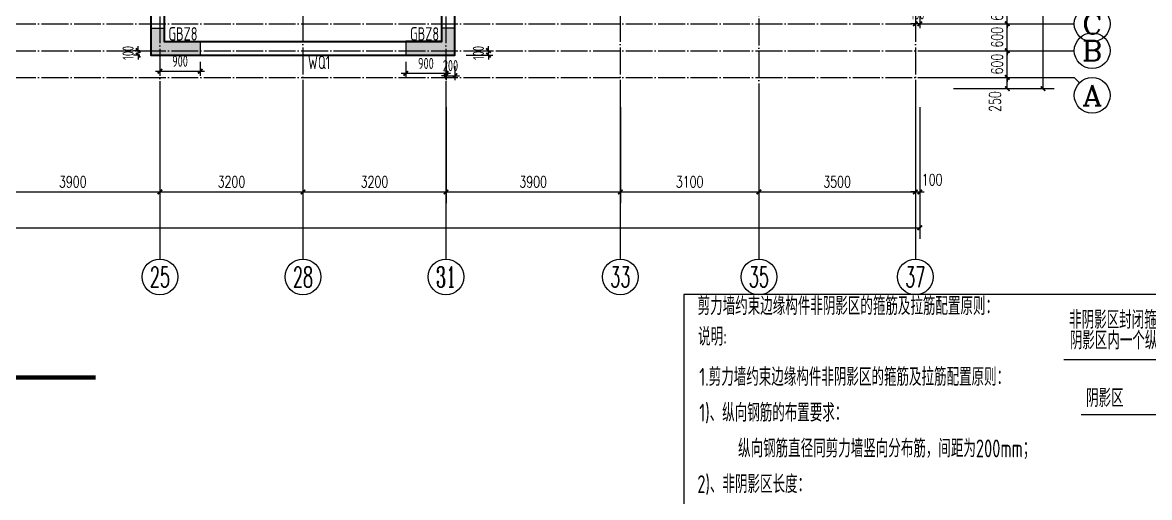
# Model space of a CAD drawing. Extents: x 393367 to 3005760, y 4998 to 826018.
# Drawn here: x 2383334 to 2408544, y 556708 to 567335 of the extents above; entities that cross this region are included whole.
import ezdxf
from ezdxf.enums import TextEntityAlignment as Align

# ---------------------------------------------------------------- set-up
doc = ezdxf.new("R2010")
doc.units = 0
doc.header["$LTSCALE"] = 1000
doc.linetypes.add('DOTE', pattern=[2.42, 2, -0.2, 0.02, -0.2])
doc.layers.get('0').update_dxf_attribs({"linetype": 'CONTINUOUS'})
doc.layers.get('Defpoints').update_dxf_attribs({"linetype": 'CONTINUOUS'})
for name, color, linetype in [('AXIS', 3, 'CONTINUOUS'), ('AXIS_TEXT', 7, 'CONTINUOUS'), ('COLU_HATCH', 251, 'CONTINUOUS'), ('COLU_TH', 5, 'CONTINUOUS'), ('DIM', 3, 'CONTINUOUS'), ('DOTE', 8, 'DOTE'), ('PUB_TEXT', 7, 'CONTINUOUS'), ('S-文字', 7, 'CONTINUOUS'), ('S-砼墙', 150, 'CONTINUOUS'), ('S-细线', 7, 'CONTINUOUS'), ('TEXT', 7, 'CONTINUOUS')]:
    doc.layers.add(name, color=color, linetype=linetype)
doc.styles.add('_TCH_AXIS', font='COMPLEX', dxfattribs={"bigfont": 'GBCBIG'})
doc.styles.add('_TCH_DIM_T3', font='SIMPLEX', dxfattribs={"width": 0.705882, "bigfont": 'GBCBIG'})
doc.styles.add('COMPLEX', font='COMPLEX')
doc.styles.add('TSSD_Label', font='Tssdeng.shx', dxfattribs={"width": 0.7, "bigfont": 'hztxt.shx'})
doc.styles.add('TSSD_Rein', font='Tssdeng.shx', dxfattribs={"width": 0.7, "bigfont": 'hztxt.shx'})
doc.dimstyles.new('_TCH_ARCH&&100', dxfattribs={"dimtxt": 255, "dimasz": 100, "dimexe": 250, "dimexo": 300, "dimgap": 100, "dimtad": 1, "dimdec": 0, "dimzin": 0, "dimdsep": 46, "dimtxsty": '_TCH_DIM_T3', "dimblk": 'ARCHTICK', "dimcen": 0.09, "dimclrt": 7, "dimazin": 2, "dimtfac": 1, "dimtdec": 0, "dimtix": 1, "dimtmove": 2, "dimatfit": 3, "dimldrblk": 'ARCHTICK', "dimfxl": 1, "dimtolj": 1, "dimtzin": 0, "dimarcsym": 0})
doc.dimstyles.new('TSSD_100_100$0', dxfattribs={"dimtxt": 250, "dimasz": 100, "dimexe": 100, "dimexo": 250, "dimgap": 100, "dimtad": 1, "dimdec": 0, "dimzin": 0, "dimdsep": 46, "dimtxsty": 'TSSD_Rein', "dimblk": 'ARCHTICK', "dimcen": 0, "dimdle": 100, "dimclrt": 7, "dimadec": 0, "dimazin": 0, "dimtfac": 1, "dimtdec": 0, "dimtix": 1, "dimtmove": 2, "dimatfit": 3, "dimldrblk": '_tsdbk', "dimfxl": 1, "dimtolj": 1, "dimtzin": 0, "dimarcsym": 0})

# ---------------------------------------------------------------- blocks, each defined once
blk = doc.blocks.new('_ArchTick')
at = {"color": 0, "linetype": 'ByBlock', "const_width": 0.4}
blk.add_lwpolyline([(-0.5, -0.5), (0.5, 0.5)], dxfattribs=at)
blk = doc.blocks.new('*D2665')
at = {"layer": 'Defpoints', "color": 0}
for p in [(2386407, 566705), (2387307, 566705), (2387307, 566244)]:
    blk.add_point(p, dxfattribs=at)
at = {"layer": 'DIM', "color": 0, "lineweight": -2}
for p, q in [((2386307, 566244), (2387407, 566244)), ((2386407, 566455), (2386407, 566144)), ((2387307, 566455), (2387307, 566144))]:
    blk.add_line(p, q, dxfattribs=at)
at = {"layer": 'DIM', "color": 0, "lineweight": -2, "xscale": 100, "yscale": 100, "zscale": 100, "rotation": 180}
blk.add_blockref('_ArchTick', (2386407, 566244), dxfattribs=at)
at = {"layer": 'DIM', "color": 0, "lineweight": -2, "xscale": 100, "yscale": 100, "zscale": 100}
blk.add_blockref('_ArchTick', (2387307, 566244), dxfattribs=at)
at = {"layer": 'DIM', "color": 7, "insert": (2386857, 566469), "char_height": 250, "attachment_point": 5, "style": 'TSSD_Rein'}
blk.add_mtext('\\A1;900', dxfattribs=at)
blk = doc.blocks.new('_tsdbk')
blk.add_line((-1, 0), (0, 0))
at = {"const_width": 0.5}
blk.add_lwpolyline([(-0.7, -0.7), (0.7, 0.7)], dxfattribs=at)
blk = doc.blocks.new('*D2666')
at = {"layer": 'Defpoints', "color": 0}
for p in [(2391907, 566705), (2392807, 566705), (2391907, 566195)]:
    blk.add_point(p, dxfattribs=at)
at = {"layer": 'DIM', "color": 0, "lineweight": -2}
for p, q in [((2391907, 566455), (2391907, 566095)), ((2392807, 566455), (2392807, 566095)), ((2392907, 566195), (2391807, 566195))]:
    blk.add_line(p, q, dxfattribs=at)
at = {"layer": 'DIM', "color": 0, "lineweight": -2, "xscale": 100, "yscale": 100, "zscale": 100, "rotation": 180}
blk.add_blockref('_ArchTick', (2391907, 566195), dxfattribs=at)
at = {"layer": 'DIM', "color": 0, "lineweight": -2, "xscale": 100, "yscale": 100, "zscale": 100}
blk.add_blockref('_ArchTick', (2392807, 566195), dxfattribs=at)
at = {"layer": 'DIM', "color": 7, "insert": (2392357, 566420), "char_height": 250, "attachment_point": 5, "style": 'TSSD_Rein'}
blk.add_mtext('\\A1;900', dxfattribs=at)
blk = doc.blocks.new('*D2961')
at = {"layer": 'Defpoints', "color": 0}
for p in [(2386407, 566705), (2387307, 566705), (2387307, 566244)]:
    blk.add_point(p, dxfattribs=at)
at = {"layer": 'DIM', "color": 0, "lineweight": -2}
for p, q in [((2386307, 566244), (2387407, 566244)), ((2386407, 566455), (2386407, 566144)), ((2387307, 566455), (2387307, 566144))]:
    blk.add_line(p, q, dxfattribs=at)
at = {"layer": 'DIM', "color": 0, "lineweight": -2, "xscale": 100, "yscale": 100, "zscale": 100, "rotation": 180}
blk.add_blockref('_ArchTick', (2386407, 566244), dxfattribs=at)
at = {"layer": 'DIM', "color": 0, "lineweight": -2, "xscale": 100, "yscale": 100, "zscale": 100}
blk.add_blockref('_ArchTick', (2387307, 566244), dxfattribs=at)
at = {"layer": 'DIM', "color": 7, "insert": (2386857, 566469), "char_height": 250, "attachment_point": 5, "style": 'TSSD_Rein'}
blk.add_mtext('\\A1;900', dxfattribs=at)
blk = doc.blocks.new('*D2962')
at = {"layer": 'Defpoints', "color": 0}
for p in [(2391907, 566705), (2392807, 566705), (2391907, 566195)]:
    blk.add_point(p, dxfattribs=at)
at = {"layer": 'DIM', "color": 0, "lineweight": -2}
for p, q in [((2391907, 566455), (2391907, 566095)), ((2392807, 566455), (2392807, 566095)), ((2392907, 566195), (2391807, 566195))]:
    blk.add_line(p, q, dxfattribs=at)
at = {"layer": 'DIM', "color": 0, "lineweight": -2, "xscale": 100, "yscale": 100, "zscale": 100, "rotation": 180}
blk.add_blockref('_ArchTick', (2391907, 566195), dxfattribs=at)
at = {"layer": 'DIM', "color": 0, "lineweight": -2, "xscale": 100, "yscale": 100, "zscale": 100}
blk.add_blockref('_ArchTick', (2392807, 566195), dxfattribs=at)
at = {"layer": 'DIM', "color": 7, "insert": (2392357, 566420), "char_height": 250, "attachment_point": 5, "style": 'TSSD_Rein'}
blk.add_mtext('\\A1;900', dxfattribs=at)
blk = doc.blocks.new('*D3500')
at = {"layer": 'Defpoints', "color": 0}
for p in [(2403307, 567805), (2403407, 567805), (2403307, 567305)]:
    blk.add_point(p, dxfattribs=at)
at = {"layer": 'DIM', "color": 0, "lineweight": -2}
for p, q in [((2403307, 567555), (2403307, 567205)), ((2403407, 567555), (2403407, 567205)), ((2403307, 567305), (2403207, 567305)), ((2403407, 567305), (2403307, 567305)), ((2403407, 567305), (2403507, 567305))]:
    blk.add_line(p, q, dxfattribs=at)
at = {"layer": 'DIM', "color": 0, "lineweight": -2, "xscale": 100, "yscale": 100, "zscale": 100}
blk.add_blockref('_ArchTick', (2403307, 567305), dxfattribs=at)
at = {"layer": 'DIM', "color": 0, "lineweight": -2, "xscale": 100, "yscale": 100, "zscale": 100, "rotation": 180}
blk.add_blockref('_ArchTick', (2403407, 567305), dxfattribs=at)
at = {"layer": 'DIM', "color": 7, "insert": (2403357, 567530), "char_height": 250, "attachment_point": 5, "style": 'TSSD_Rein'}
blk.add_mtext('\\A1;100', dxfattribs=at)
blk = doc.blocks.new('*D3501')
at = {"layer": 'Defpoints', "color": 0}
for p in [(2392807, 566605), (2393007, 566605), (2393007, 566145)]:
    blk.add_point(p, dxfattribs=at)
at = {"layer": 'DIM', "color": 0, "lineweight": -2}
for p, q in [((2392807, 566355), (2392807, 566045)), ((2393007, 566355), (2393007, 566045)), ((2392807, 566145), (2392707, 566145)), ((2392807, 566145), (2393007, 566145)), ((2393007, 566145), (2393107, 566145))]:
    blk.add_line(p, q, dxfattribs=at)
at = {"layer": 'DIM', "color": 0, "lineweight": -2, "xscale": 100, "yscale": 100, "zscale": 100}
blk.add_blockref('_ArchTick', (2392807, 566145), dxfattribs=at)
at = {"layer": 'DIM', "color": 0, "lineweight": -2, "xscale": 100, "yscale": 100, "zscale": 100, "rotation": 180}
blk.add_blockref('_ArchTick', (2393007, 566145), dxfattribs=at)
at = {"layer": 'DIM', "color": 7, "insert": (2392907, 566370), "char_height": 250, "attachment_point": 5, "style": 'TSSD_Rein'}
blk.add_mtext('\\A1;200', dxfattribs=at)
blk = doc.blocks.new('*D3502')
at = {"layer": 'Defpoints', "color": 0}
for p in [(2393007, 566705), (2393007, 566605), (2393756, 566705)]:
    blk.add_point(p, dxfattribs=at)
at = {"layer": 'DIM', "color": 0, "lineweight": -2}
for p, q in [((2393756, 566705), (2393756, 566805)), ((2393257, 566705), (2393856, 566705)), ((2393257, 566605), (2393856, 566605)), ((2393756, 566605), (2393756, 566705)), ((2393756, 566605), (2393756, 566505))]:
    blk.add_line(p, q, dxfattribs=at)
at = {"layer": 'DIM', "color": 0, "lineweight": -2, "xscale": 100, "yscale": 100, "zscale": 100}
for p, rotation in [((2393756, 566705), 270), ((2393756, 566605), 90)]:
    blk.add_blockref('_ArchTick', p, dxfattribs=dict(at, rotation=rotation))
at = {"layer": 'DIM', "color": 7, "insert": (2393531, 566655), "char_height": 250, "attachment_point": 5, "rotation": 90, "style": 'TSSD_Rein'}
blk.add_mtext('\\A1;100', dxfattribs=at)
blk = doc.blocks.new('*D3503')
at = {"layer": 'Defpoints', "color": 0}
for p in [(2385919, 566705), (2386207, 566705), (2386207, 566605)]:
    blk.add_point(p, dxfattribs=at)
at = {"layer": 'DIM', "color": 0, "lineweight": -2}
for p, q in [((2385919, 566705), (2385919, 566805)), ((2385957, 566705), (2385819, 566705)), ((2385957, 566605), (2385819, 566605)), ((2385919, 566605), (2385919, 566705)), ((2385919, 566605), (2385919, 566505))]:
    blk.add_line(p, q, dxfattribs=at)
at = {"layer": 'DIM', "color": 0, "lineweight": -2, "xscale": 100, "yscale": 100, "zscale": 100}
for p, rotation in [((2385919, 566705), 270), ((2385919, 566605), 90)]:
    blk.add_blockref('_ArchTick', p, dxfattribs=dict(at, rotation=rotation))
at = {"layer": 'DIM', "color": 7, "insert": (2385694, 566655), "char_height": 250, "attachment_point": 5, "rotation": 90, "style": 'TSSD_Rein'}
blk.add_mtext('\\A1;100', dxfattribs=at)
blk = doc.blocks.new('*D3514')
at = {"layer": 'AXIS', "color": 0, "lineweight": -2}
for p, q in [((2403307, 565443), (2403307, 563293)), ((2403407, 565443), (2403407, 563293)), ((2403307, 563543), (2403207, 563543)), ((2403307, 563543), (2403407, 563543)), ((2403407, 563543), (2403507, 563543))]:
    blk.add_line(p, q, dxfattribs=at)
at = {"layer": 'Defpoints', "color": 0}
for p in [(2403307, 565743), (2403407, 565743), (2403407, 563543)]:
    blk.add_point(p, dxfattribs=at)
at = {"layer": 'AXIS', "color": 0, "lineweight": -2, "xscale": 100, "yscale": 100, "zscale": 100}
blk.add_blockref('_ArchTick', (2403307, 563543), dxfattribs=at)
at = {"layer": 'AXIS', "color": 0, "lineweight": -2, "xscale": 100, "yscale": 100, "zscale": 100, "rotation": 180}
blk.add_blockref('_ArchTick', (2403407, 563543), dxfattribs=at)
at = {"layer": 'AXIS', "color": 7, "insert": (2403682, 563818), "char_height": 255, "attachment_point": 5, "style": '_TCH_DIM_T3'}
blk.add_mtext('\\A1;100', dxfattribs=at)
blk = doc.blocks.new('*D3515')
at = {"layer": 'AXIS', "color": 0, "lineweight": -2}
for p, q in [((2399807, 565443), (2399807, 563293)), ((2403307, 565443), (2403307, 563293)), ((2399807, 563543), (2403307, 563543))]:
    blk.add_line(p, q, dxfattribs=at)
at = {"layer": 'Defpoints', "color": 0}
for p in [(2399807, 565743), (2403307, 565743), (2403307, 563543)]:
    blk.add_point(p, dxfattribs=at)
at = {"layer": 'AXIS', "color": 0, "lineweight": -2, "xscale": 100, "yscale": 100, "zscale": 100, "rotation": 180}
blk.add_blockref('_ArchTick', (2399807, 563543), dxfattribs=at)
at = {"layer": 'AXIS', "color": 0, "lineweight": -2, "xscale": 100, "yscale": 100, "zscale": 100}
blk.add_blockref('_ArchTick', (2403307, 563543), dxfattribs=at)
at = {"layer": 'AXIS', "color": 7, "insert": (2401557, 563770), "char_height": 255, "attachment_point": 5, "style": '_TCH_DIM_T3'}
blk.add_mtext('\\A1;3500', dxfattribs=at)
blk = doc.blocks.new('*D3516')
at = {"layer": 'AXIS', "color": 0, "lineweight": -2}
for p, q in [((2396707, 565443), (2396707, 563293)), ((2399807, 565443), (2399807, 563293)), ((2396707, 563543), (2399807, 563543))]:
    blk.add_line(p, q, dxfattribs=at)
at = {"layer": 'Defpoints', "color": 0}
for p in [(2396707, 565743), (2399807, 565743), (2399807, 563543)]:
    blk.add_point(p, dxfattribs=at)
at = {"layer": 'AXIS', "color": 0, "lineweight": -2, "xscale": 100, "yscale": 100, "zscale": 100, "rotation": 180}
blk.add_blockref('_ArchTick', (2396707, 563543), dxfattribs=at)
at = {"layer": 'AXIS', "color": 0, "lineweight": -2, "xscale": 100, "yscale": 100, "zscale": 100}
blk.add_blockref('_ArchTick', (2399807, 563543), dxfattribs=at)
at = {"layer": 'AXIS', "color": 7, "insert": (2398257, 563770), "char_height": 255, "attachment_point": 5, "style": '_TCH_DIM_T3'}
blk.add_mtext('\\A1;3100', dxfattribs=at)
blk = doc.blocks.new('*D3517')
at = {"layer": 'AXIS', "color": 0, "lineweight": -2}
for p, q in [((2392807, 565443), (2392807, 563293)), ((2396707, 565443), (2396707, 563293)), ((2392807, 563543), (2396707, 563543))]:
    blk.add_line(p, q, dxfattribs=at)
at = {"layer": 'Defpoints', "color": 0}
for p in [(2392807, 565743), (2396707, 565743), (2396707, 563543)]:
    blk.add_point(p, dxfattribs=at)
at = {"layer": 'AXIS', "color": 0, "lineweight": -2, "xscale": 100, "yscale": 100, "zscale": 100, "rotation": 180}
blk.add_blockref('_ArchTick', (2392807, 563543), dxfattribs=at)
at = {"layer": 'AXIS', "color": 0, "lineweight": -2, "xscale": 100, "yscale": 100, "zscale": 100}
blk.add_blockref('_ArchTick', (2396707, 563543), dxfattribs=at)
at = {"layer": 'AXIS', "color": 7, "insert": (2394757, 563770), "char_height": 255, "attachment_point": 5, "style": '_TCH_DIM_T3'}
blk.add_mtext('\\A1;3900', dxfattribs=at)
blk = doc.blocks.new('*D3518')
at = {"layer": 'AXIS', "color": 0, "lineweight": -2}
for p, q in [((2389607, 565443), (2389607, 563293)), ((2392807, 565443), (2392807, 563293)), ((2389607, 563543), (2392807, 563543))]:
    blk.add_line(p, q, dxfattribs=at)
at = {"layer": 'Defpoints', "color": 0}
for p in [(2389607, 565743), (2392807, 565743), (2392807, 563543)]:
    blk.add_point(p, dxfattribs=at)
at = {"layer": 'AXIS', "color": 0, "lineweight": -2, "xscale": 100, "yscale": 100, "zscale": 100, "rotation": 180}
blk.add_blockref('_ArchTick', (2389607, 563543), dxfattribs=at)
at = {"layer": 'AXIS', "color": 0, "lineweight": -2, "xscale": 100, "yscale": 100, "zscale": 100}
blk.add_blockref('_ArchTick', (2392807, 563543), dxfattribs=at)
at = {"layer": 'AXIS', "color": 7, "insert": (2391207, 563770), "char_height": 255, "attachment_point": 5, "style": '_TCH_DIM_T3'}
blk.add_mtext('\\A1;3200', dxfattribs=at)
blk = doc.blocks.new('*D3519')
at = {"layer": 'AXIS', "color": 0, "lineweight": -2}
for p, q in [((2386407, 565443), (2386407, 563293)), ((2389607, 565443), (2389607, 563293)), ((2386407, 563543), (2389607, 563543))]:
    blk.add_line(p, q, dxfattribs=at)
at = {"layer": 'Defpoints', "color": 0}
for p in [(2386407, 565743), (2389607, 565743), (2389607, 563543)]:
    blk.add_point(p, dxfattribs=at)
at = {"layer": 'AXIS', "color": 0, "lineweight": -2, "xscale": 100, "yscale": 100, "zscale": 100, "rotation": 180}
blk.add_blockref('_ArchTick', (2386407, 563543), dxfattribs=at)
at = {"layer": 'AXIS', "color": 0, "lineweight": -2, "xscale": 100, "yscale": 100, "zscale": 100}
blk.add_blockref('_ArchTick', (2389607, 563543), dxfattribs=at)
at = {"layer": 'AXIS', "color": 7, "insert": (2388007, 563770), "char_height": 255, "attachment_point": 5, "style": '_TCH_DIM_T3'}
blk.add_mtext('\\A1;3200', dxfattribs=at)
blk = doc.blocks.new('*D3520')
at = {"layer": 'AXIS', "color": 0, "lineweight": -2}
for p, q in [((2382507, 565443), (2382507, 563293)), ((2386407, 565443), (2386407, 563293)), ((2382507, 563543), (2386407, 563543))]:
    blk.add_line(p, q, dxfattribs=at)
at = {"layer": 'Defpoints', "color": 0}
for p in [(2382507, 565743), (2386407, 565743), (2386407, 563543)]:
    blk.add_point(p, dxfattribs=at)
at = {"layer": 'AXIS', "color": 0, "lineweight": -2, "xscale": 100, "yscale": 100, "zscale": 100, "rotation": 180}
blk.add_blockref('_ArchTick', (2382507, 563543), dxfattribs=at)
at = {"layer": 'AXIS', "color": 0, "lineweight": -2, "xscale": 100, "yscale": 100, "zscale": 100}
blk.add_blockref('_ArchTick', (2386407, 563543), dxfattribs=at)
at = {"layer": 'AXIS', "color": 7, "insert": (2384457, 563770), "char_height": 255, "attachment_point": 5, "style": '_TCH_DIM_T3'}
blk.add_mtext('\\A1;3900', dxfattribs=at)
blk = doc.blocks.new('*D3535')
at = {"layer": 'AXIS', "color": 0, "lineweight": -2}
for p, q in [((2404163, 566105), (2405613, 566105)), ((2405363, 565855), (2405363, 566105)), ((2404163, 565855), (2405613, 565855))]:
    blk.add_line(p, q, dxfattribs=at)
at = {"layer": 'Defpoints', "color": 0}
for p in [(2403863, 566105), (2405363, 566105), (2403863, 565855)]:
    blk.add_point(p, dxfattribs=at)
at = {"layer": 'AXIS', "color": 0, "lineweight": -2, "xscale": 100, "yscale": 100, "zscale": 100}
for p, rotation in [((2405363, 566105), 90), ((2405363, 565855), 270)]:
    blk.add_blockref('_ArchTick', p, dxfattribs=dict(at, rotation=rotation))
at = {"layer": 'AXIS', "color": 7, "insert": (2405088, 565566), "char_height": 255, "attachment_point": 5, "rotation": 90, "style": '_TCH_DIM_T3'}
blk.add_mtext('\\A1;250', dxfattribs=at)
blk = doc.blocks.new('*D3536')
at = {"layer": 'AXIS', "color": 0, "lineweight": -2}
for p, q in [((2405363, 566705), (2405363, 566805)), ((2404163, 566705), (2405613, 566705)), ((2405363, 566105), (2405363, 566705)), ((2404163, 566105), (2405613, 566105)), ((2405363, 566105), (2405363, 566005))]:
    blk.add_line(p, q, dxfattribs=at)
at = {"layer": 'Defpoints', "color": 0}
for p in [(2403863, 566705), (2405363, 566705), (2403863, 566105)]:
    blk.add_point(p, dxfattribs=at)
at = {"layer": 'AXIS', "color": 0, "lineweight": -2, "xscale": 100, "yscale": 100, "zscale": 100}
for p, rotation in [((2405363, 566705), 270), ((2405363, 566105), 90)]:
    blk.add_blockref('_ArchTick', p, dxfattribs=dict(at, rotation=rotation))
at = {"layer": 'AXIS', "color": 7, "insert": (2405135, 566405), "char_height": 255, "attachment_point": 5, "rotation": 90, "style": '_TCH_DIM_T3'}
blk.add_mtext('\\A1;600', dxfattribs=at)
blk = doc.blocks.new('*D3537')
at = {"layer": 'AXIS', "color": 0, "lineweight": -2}
for p, q in [((2404163, 567305), (2405613, 567305)), ((2405363, 567305), (2405363, 567405)), ((2405363, 566705), (2405363, 567305)), ((2404163, 566705), (2405613, 566705)), ((2405363, 566705), (2405363, 566605))]:
    blk.add_line(p, q, dxfattribs=at)
at = {"layer": 'Defpoints', "color": 0}
for p in [(2403863, 567305), (2405363, 567305), (2403863, 566705)]:
    blk.add_point(p, dxfattribs=at)
at = {"layer": 'AXIS', "color": 0, "lineweight": -2, "xscale": 100, "yscale": 100, "zscale": 100}
for p, rotation in [((2405363, 567305), 270), ((2405363, 566705), 90)]:
    blk.add_blockref('_ArchTick', p, dxfattribs=dict(at, rotation=rotation))
at = {"layer": 'AXIS', "color": 7, "insert": (2405135, 567005), "char_height": 255, "attachment_point": 5, "rotation": 90, "style": '_TCH_DIM_T3'}
blk.add_mtext('\\A1;600', dxfattribs=at)
blk = doc.blocks.new('*D3538')
at = {"layer": 'AXIS', "color": 0, "lineweight": -2}
for p, q in [((2405363, 567905), (2405363, 568005)), ((2404163, 567905), (2405613, 567905)), ((2405363, 567305), (2405363, 567905)), ((2404163, 567305), (2405613, 567305)), ((2405363, 567305), (2405363, 567205))]:
    blk.add_line(p, q, dxfattribs=at)
at = {"layer": 'Defpoints', "color": 0}
for p in [(2403863, 567905), (2405363, 567905), (2403863, 567305)]:
    blk.add_point(p, dxfattribs=at)
at = {"layer": 'AXIS', "color": 0, "lineweight": -2, "xscale": 100, "yscale": 100, "zscale": 100}
for p, rotation in [((2405363, 567905), 270), ((2405363, 567305), 90)]:
    blk.add_blockref('_ArchTick', p, dxfattribs=dict(at, rotation=rotation))
at = {"layer": 'AXIS', "color": 7, "insert": (2405135, 567605), "char_height": 255, "attachment_point": 5, "rotation": 90, "style": '_TCH_DIM_T3'}
blk.add_mtext('\\A1;600', dxfattribs=at)
blk = doc.blocks.new('*D3546')
at = {"layer": 'AXIS', "color": 0, "lineweight": -2}
for p, q in [((2404163, 581105), (2406413, 581105)), ((2406163, 565855), (2406163, 581105)), ((2404163, 565855), (2406413, 565855))]:
    blk.add_line(p, q, dxfattribs=at)
at = {"layer": 'Defpoints', "color": 0}
for p in [(2403863, 581105), (2406163, 581105), (2403863, 565855)]:
    blk.add_point(p, dxfattribs=at)
at = {"layer": 'AXIS', "color": 0, "lineweight": -2, "xscale": 100, "yscale": 100, "zscale": 100}
for p, rotation in [((2406163, 581105), 90), ((2406163, 565855), 270)]:
    blk.add_blockref('_ArchTick', p, dxfattribs=dict(at, rotation=rotation))
at = {"layer": 'AXIS', "color": 7, "insert": (2405935, 573480), "char_height": 255, "attachment_point": 5, "rotation": 90, "style": '_TCH_DIM_T3'}
blk.add_mtext('\\A1;15250', dxfattribs=at)
blk = doc.blocks.new('*D3568')
at = {"layer": 'AXIS', "color": 0, "lineweight": -2}
for p, q in [((2348407, 565443), (2348407, 562493)), ((2403407, 565443), (2403407, 562493)), ((2348407, 562743), (2403407, 562743))]:
    blk.add_line(p, q, dxfattribs=at)
at = {"layer": 'Defpoints', "color": 0}
for p in [(2348407, 565743), (2403407, 565743), (2403407, 562743)]:
    blk.add_point(p, dxfattribs=at)
at = {"layer": 'AXIS', "color": 0, "lineweight": -2, "xscale": 100, "yscale": 100, "zscale": 100, "rotation": 180}
blk.add_blockref('_ArchTick', (2348407, 562743), dxfattribs=at)
at = {"layer": 'AXIS', "color": 0, "lineweight": -2, "xscale": 100, "yscale": 100, "zscale": 100}
blk.add_blockref('_ArchTick', (2403407, 562743), dxfattribs=at)
at = {"layer": 'AXIS', "color": 7, "insert": (2375907, 562970), "char_height": 255, "attachment_point": 5, "style": '_TCH_DIM_T3'}
blk.add_mtext('\\A1;55000', dxfattribs=at)
blk = doc.blocks.new('_axiso')
blk.add_circle((0, 0), 0.5)
at = {"layer": 'AXIS_TEXT', "style": 'COMPLEX', "width": 1.041667}
blk.add_attdef('A', text='', height=0.56, dxfattribs=at).set_placement((-0.25, -0.28), (0.25, -0.28), align=Align.FIT)

msp = doc.modelspace()

# ---------------------------------------------------------------- hatches: boundary and pattern name
at = {"layer": 'COLU_HATCH'}
for points in [[(2386506.94553, 566919.6826), (2387306.94402, 566919.6826), (2387306.94402, 566604.96515), (2386206.94553, 566604.96471), (2386206.94553, 567204.96471), (2386506.94553, 567204.96516)], [(2392706.94236, 566919.6826), (2391906.94387, 566919.6826), (2391906.94387, 566604.96515), (2393006.94237, 566604.96471), (2393006.94237, 567204.96471), (2392706.94237, 567204.96516)]]:
    msp.add_hatch(color=256, dxfattribs=at).paths.add_polyline_path(points)

# ---------------------------------------------------------------- linework, layer by layer
at = {"layer": 'AXIS'}
for p, q in [((2403862.55658, 567304.96449), (2406862.55658, 567304.96449)), ((2403862.55658, 566704.96449), (2406862.55658, 566704.96449)), ((2403862.55658, 566104.96449), (2406862.55658, 566104.96449)), ((2406979.71387, 565987.8072), (2406862.55658, 566104.96449)), ((2386406.7542, 565742.59672), (2386406.7542, 562042.59672)), ((2389606.7542, 565742.59672), (2389606.7542, 562042.59672)), ((2392806.7542, 565742.59672), (2392806.7542, 562042.59672)), ((2396706.7542, 565742.59672), (2396706.7542, 562042.59672)), ((2399806.7542, 565742.59672), (2399806.7542, 562042.59672)), ((2403306.7542, 565742.59672), (2403306.7542, 562042.59672))]:
    msp.add_line(p, q, dxfattribs=at)
at = {"layer": 'COLU_TH'}
for points in [[(2386506.94553, 566919.6826), (2387306.94402, 566919.6826), (2387306.94402, 566604.96515), (2386206.94553, 566604.96471), (2386206.94553, 567204.96471), (2386506.94553, 567204.96516)], [(2392706.94236, 566919.6826), (2391906.94387, 566919.6826), (2391906.94387, 566604.96515), (2393006.94237, 566604.96471), (2393006.94237, 567204.96471), (2392706.94237, 567204.96516)]]:
    msp.add_lwpolyline(points, close=True, dxfattribs=at)
at = {"layer": 'DOTE', "linetype": 'DOTE', "ltscale": 0.3}
for p, q in [((2396706.7542, 581295.24995), (2396706.7542, 565742.59672)), ((2403306.7542, 581295.24995), (2403306.7542, 565742.59672)), ((2386406.7542, 574004.96449), (2386406.7542, 565742.59672)), ((2392806.7542, 574004.96449), (2392806.7542, 565742.59672)), ((2399806.7542, 572504.96449), (2399806.7542, 565742.59672)), ((2389606.7542, 570404.96449), (2389606.7542, 565742.59672)), ((2348185.81868, 567304.96449), (2403862.55658, 567304.96449)), ((2348185.81868, 566704.96449), (2403862.55658, 566704.96449)), ((2348185.81868, 566104.96449), (2403862.55658, 566104.96449))]:
    msp.add_line(p, q, dxfattribs=at)
at = {"layer": 'PUB_TEXT', "color": 7, "const_width": 100}
msp.add_lwpolyline([(2374631.73325, 559390.95313), (2384969.56852, 559390.95313)], dxfattribs=at)
at = {"layer": 'S-砼墙', "color": 40, "lineweight": 35}
for points in [[(2346936.43397, 570461.55163), (2348406.75468, 570461.55163), (2348406.75758, 567804.96935), (2358806.75578, 567804.96426), (2358806.75578, 566604.96515), (2365606.94913, 566604.96515), (2365606.94913, 567804.96426), (2386206.94553, 567804.96426), (2386206.94553, 566604.96515), (2393007.13888, 566604.96515), (2393007.13888, 567804.96426), (2403407.13708, 567804.96935), (2403407.14046, 575204.96449), (2404537.91262, 575204.96449)], [(2399707.13691, 568104.96426), (2392907.13888, 568104.96426), (2392907.13888, 571104.96528), (2392707.13888, 571104.96528), (2392707.13888, 566904.96515), (2392707.13888, 566904.96515), (2392707.13888, 566904.96515), (2386506.94553, 566904.96515), (2386506.94553, 566904.96515), (2386506.94553, 566904.96515), (2386506.94553, 571104.96528), (2386306.94553, 571104.96528), (2386306.94553, 568104.96426), (2379506.9475, 568104.96426)]]:
    msp.add_lwpolyline(points, dxfattribs=at)
at = {"layer": 'S-细线'}
for p, q in [((2409991.24795, 559783.83428), (2406629.24795, 559783.83428)), ((2409103.24795, 558558.83428), (2407015.24795, 558558.83428))]:
    msp.add_line(p, q, dxfattribs=at)
msp.add_lwpolyline([(2415993.38356, 553012.12225), (2415993.38359, 561246.98015), (2398129.57537, 561246.98015), (2398129.57537, 553012.12225)], close=True, dxfattribs=at)

# ---------------------------------------------------------------- block references
at = {"layer": 'AXIS'}
ref = msp.add_blockref('_axiso', (2407262.55658, 567304.96449), dxfattribs=dict(at, xscale=800, yscale=800, zscale=800))
ref.add_attrib('A', 'C', dxfattribs={"layer": 'AXIS_TEXT', "height": 452.54834, "style": '_TCH_AXIS', "width": 1.4}).set_placement((2407036.28241, 567078.69032), (2407488.83075, 567078.69032), align=Align.FIT)
ref = msp.add_blockref('_axiso', (2407262.55658, 566704.96449), dxfattribs=dict(at, xscale=800, yscale=800, zscale=800))
ref.add_attrib('A', 'B', dxfattribs={"layer": 'AXIS_TEXT', "height": 452.54834, "style": '_TCH_AXIS', "width": 1.235294}).set_placement((2407036.28241, 566478.69032), (2407488.83075, 566478.69032), align=Align.FIT)
ref = msp.add_blockref('_axiso', (2407262.55658, 565704.96449), dxfattribs=dict(at, xscale=800, yscale=800, zscale=800))
ref.add_attrib('A', 'A', dxfattribs={"layer": 'AXIS_TEXT', "height": 452.54834, "style": '_TCH_AXIS', "width": 1.166667}).set_placement((2407036.28241, 565478.69032), (2407488.83075, 565478.69032), align=Align.FIT)
ref = msp.add_blockref('_axiso', (2386406.7542, 561642.59672), dxfattribs=dict(at, xscale=800, yscale=800, zscale=800))
ref.add_attrib('A', '25', dxfattribs={"layer": 'AXIS_TEXT', "height": 452.54834, "style": '_TCH_AXIS', "width": 0.617647}).set_placement((2386180.48003, 561416.32255), (2386633.02837, 561416.32255), align=Align.FIT)
ref = msp.add_blockref('_axiso', (2389606.7542, 561642.59672), dxfattribs=dict(at, xscale=800, yscale=800, zscale=800))
ref.add_attrib('A', '28', dxfattribs={"layer": 'AXIS_TEXT', "height": 452.54834, "style": '_TCH_AXIS', "width": 0.617647}).set_placement((2389380.48003, 561416.32255), (2389833.02837, 561416.32255), align=Align.FIT)
ref = msp.add_blockref('_axiso', (2392806.7542, 561642.59672), dxfattribs=dict(at, xscale=800, yscale=800, zscale=800))
ref.add_attrib('A', '31', dxfattribs={"layer": 'AXIS_TEXT', "height": 452.54834, "style": '_TCH_AXIS', "width": 0.75}).set_placement((2392580.48003, 561416.32255), (2393033.02837, 561416.32255), align=Align.FIT)
ref = msp.add_blockref('_axiso', (2396706.7542, 561642.59672), dxfattribs=dict(at, xscale=800, yscale=800, zscale=800))
ref.add_attrib('A', '33', dxfattribs={"layer": 'AXIS_TEXT', "height": 452.54834, "style": '_TCH_AXIS', "width": 0.636364}).set_placement((2396480.48003, 561416.32255), (2396933.02837, 561416.32255), align=Align.FIT)
ref = msp.add_blockref('_axiso', (2399806.7542, 561642.59672), dxfattribs=dict(at, xscale=800, yscale=800, zscale=800))
ref.add_attrib('A', '35', dxfattribs={"layer": 'AXIS_TEXT', "height": 452.54834, "style": '_TCH_AXIS', "width": 0.636364}).set_placement((2399580.48003, 561416.32255), (2400033.02837, 561416.32255), align=Align.FIT)
ref = msp.add_blockref('_axiso', (2403306.7542, 561642.59672), dxfattribs=dict(at, xscale=800, yscale=800, zscale=800))
ref.add_attrib('A', '37', dxfattribs={"layer": 'AXIS_TEXT', "height": 452.54834, "style": '_TCH_AXIS', "width": 0.636364}).set_placement((2403080.48003, 561416.32255), (2403533.02837, 561416.32255), align=Align.FIT)

# ---------------------------------------------------------------- texts
at = {"layer": 'S-文字', "linetype": 'ByBlock', "style": 'TSSD_Label', "width": 0.7}
msp.add_text('剪力墙约束边缘构件非阴影区的箍筋及拉筋配置原则：', height=400, dxfattribs=at).set_placement((2398436.49513, 560670.49547), align=Align.BOTTOM_LEFT)
at = {"layer": 'S-文字', "style": 'TSSD_Label', "width": 0.7}
for s, p in [('非阴影区封闭箍筋伸入', (2406746.34033, 560362.13482)), ('说明:', (2398446.69808, 559984.99793)), ('阴影区内一个纵筋间距', (2406761.7734, 559901.13482)), ('1.剪力墙约束边缘构件非阴影区的箍筋及拉筋配置原则：', (2398472.1372, 559084.99793)), ('阴影区', (2407125.7734, 558611.13482)), ('1)、纵向钢筋的布置要求：', (2398472.1372, 558284.99793)), ('纵向钢筋直径同剪力墙竖向分布筋，间距为200mm；', (2399341.28863, 557484.99793)), ('2)、非阴影区长度：', (2398429.06028, 556684.99793))]:
    msp.add_text(s, height=400, dxfattribs=at).set_placement(p, align=Align.BOTTOM_LEFT)
at = {"layer": 'TEXT', "color": 30, "style": 'TSSD_Rein', "width": 0.7}
for p in [(2386597.34132, 566930.32747), (2392002.70042, 566930.32747)]:
    msp.add_text('GBZ8', height=300, dxfattribs=at).set_placement(p)
at = {"layer": 'TEXT', "color": 230, "style": 'TSSD_Rein', "width": 0.7}
msp.add_text('WQ1', height=300, dxfattribs=at).set_placement((2389717.45816, 566292.8283))

# ---------------------------------------------------------------- dimensions: what is measured, and where the dimension line sits
at = {"layer": 'AXIS'}
for p1, p2, distance, picture, middle in [((2403862.55658, 565854.96449), (2403862.55658, 581104.9645), -2300, '*D3546', (2405935.05658, 573479.9645)), ((2403862.55658, 567304.96449), (2403862.55658, 567904.96449), -1500, '*D3538', (2405135.05658, 567604.96449)), ((2403862.55658, 566704.96449), (2403862.55658, 567304.96449), -1500, '*D3537', (2405135.05658, 567004.96449)), ((2403862.55658, 566104.96449), (2403862.55658, 566704.96449), -1500, '*D3536', (2405135.05658, 566404.96449)), ((2348406.7542, 565742.59672), (2403406.7542, 565742.59672), -3000, '*D3568', (2375906.7542, 562970.09672)), ((2382506.7542, 565742.59672), (2386406.7542, 565742.59672), -2200, '*D3520', (2384456.7542, 563770.09672)), ((2386406.7542, 565742.59672), (2389606.7542, 565742.59672), -2200, '*D3519', (2388006.7542, 563770.09672)), ((2389606.7542, 565742.59672), (2392806.7542, 565742.59672), -2200, '*D3518', (2391206.7542, 563770.09672)), ((2392806.7542, 565742.59672), (2396706.7542, 565742.59672), -2200, '*D3517', (2394756.7542, 563770.09672)), ((2396706.7542, 565742.59672), (2399806.7542, 565742.59672), -2200, '*D3516', (2398256.7542, 563770.09672)), ((2399806.7542, 565742.59672), (2403306.7542, 565742.59672), -2200, '*D3515', (2401556.7542, 563770.09672))]:
    dim = msp.add_aligned_dim(p1=p1, p2=p2, distance=distance, dimstyle='_TCH_ARCH&&100', dxfattribs=at)
    dim.commit()
    dim.dimension.update_dxf_attribs({"geometry": picture, "text_midpoint": middle})
for base, p1, p2, angle, picture, middle in [((2405362.55658, 566104.96449), (2403862.55658, 565854.96449), (2403862.55658, 566104.96449), 90, '*D3535', (2405087.55658, 565565.96449)), ((2403406.7542, 563542.59672), (2403306.7542, 565742.59672), (2403406.7542, 565742.59672), 0, '*D3514', (2403681.7542, 563817.59672))]:
    dim = msp.add_linear_dim(base=base, p1=p1, p2=p2, angle=angle, dimstyle='_TCH_ARCH&&100', dxfattribs=at)
    dim.commit()
    dim.dimension.update_dxf_attribs({"geometry": picture, "text_midpoint": middle, "dimtype": 161})
at = {"layer": 'DIM'}
for base, p1, p2, picture, middle in [((2403306.7542, 567304.96449), (2403407.13708, 567804.96935), (2403306.7542, 567804.96935), '*D3500', (2403356.94564, 567529.96449)), ((2387306.94402, 566244.08666), (2386406.94395, 566704.96449), (2387306.94402, 566704.96449), '*D2961', (2386856.94399, 566469.08666)), ((2387306.94776, 566244.03985), (2386406.94768, 566704.91768), (2387306.94776, 566704.91768), '*D2665', (2386856.94772, 566469.03985)), ((2391907.14039, 566195.25894), (2392806.94395, 566704.96449), (2391907.14039, 566704.96449), '*D2962', (2392357.04217, 566420.25894)), ((2391907.14412, 566195.21213), (2392806.94768, 566704.91768), (2391907.14412, 566704.91768), '*D2666', (2392357.0459, 566420.21213)), ((2393006.94237, 566145.25894), (2392806.7542, 566604.96471), (2393006.94237, 566604.96471), '*D3501', (2392906.84828, 566370.25894))]:
    dim = msp.add_linear_dim(base=base, p1=p1, p2=p2, dimstyle='TSSD_100_100$0', dxfattribs=at)
    dim.commit()
    dim.dimension.update_dxf_attribs({"geometry": picture, "text_midpoint": middle})
for base, p1, p2, picture, middle in [((2385919.32409, 566704.96449), (2386206.94553, 566604.96471), (2386206.94553, 566704.96449), '*D3503', (2385694.32409, 566654.9646)), ((2393755.94298, 566704.96449), (2393007.13888, 566604.96515), (2393007.13888, 566704.96449), '*D3502', (2393530.94298, 566654.96482))]:
    dim = msp.add_linear_dim(base=base, p1=p1, p2=p2, angle=90, dimstyle='TSSD_100_100$0', dxfattribs=at)
    dim.commit()
    dim.dimension.update_dxf_attribs({"geometry": picture, "text_midpoint": middle})

doc.saveas('drawing.dxf')
